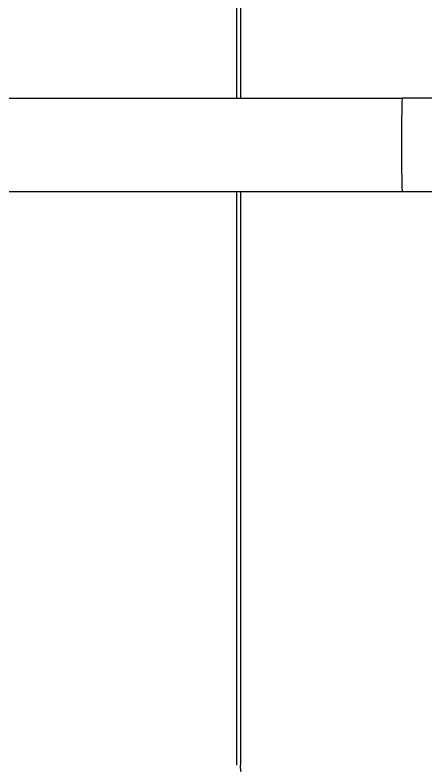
# Model space of a CAD drawing. Header units: millimetres. Extents: x -33000 to 294000, y 0 to 42408.
# Drawn here: x 240083 to 240166.6, y 18343.4 to 18496 of the extents above; entities that cross this region are included whole.
import ezdxf

# ---------------------------------------------------------------- set-up
doc = ezdxf.new("R2010")
doc.units = ezdxf.units.MM
doc.header["$LTSCALE"] = 50
doc.layers.add('arch', color=8, linetype='Continuous')

# ---------------------------------------------------------------- blocks, each defined once
blk = doc.blocks.new('A$C6CF502EC')
for p, q in [((-347.64, 9.5), (-347.64, 126.23)), ((-346.83, 9.5), (-346.83, 126.24)), ((-380.53, 9.5), (-440.47, 9.5)), ((-140.56, 9.5), (-380.53, 9.5)), ((-440.47, -9.5), (-380.53, -9.5)), ((-140.56, -9.5), (-380.53, -9.5)), ((-347.64, -126.23), (-347.64, -9.5)), ((-346.83, -126.24), (-346.83, -9.5))]:
    blk.add_line(p, q)
blk.add_ellipse((-380.53, 0), major_axis=(0, 9.5), ratio=0.017452, start_param=3.141593, end_param=6.283185)
blk.add_open_spline([(-359.4, 138.21), (-359.02, 138.21), (-358.63, 138.19), (-357.86, 138.12), (-357.48, 138.06), (-356.73, 137.91), (-356.35, 137.81), (-355.62, 137.58), (-355.25, 137.45), (-354.54, 137.15), (-354.19, 136.98), (-353.51, 136.61), (-353.18, 136.41), (-352.54, 135.98), (-352.23, 135.74), (-351.64, 135.25), (-351.35, 134.98), (-350.81, 134.43), (-350.55, 134.14), (-350.06, 133.53), (-349.83, 133.21), (-349.4, 132.56), (-349.2, 132.22), (-348.84, 131.53), (-348.68, 131.18), (-348.38, 130.45), (-348.25, 130.08), (-348.03, 129.33), (-347.94, 128.95), (-347.79, 128.18), (-347.73, 127.79), (-347.65, 127.01), (-347.64, 126.62), (-347.64, 126.23)], degree=3, knots=[0, 0, 0, 0, 0.0625, 0.0625, 0.125, 0.125, 0.1875, 0.1875, 0.25, 0.25, 0.3125, 0.3125, 0.375, 0.375, 0.4375, 0.4375, 0.5, 0.5, 0.5625, 0.5625, 0.625, 0.625, 0.6875, 0.6875, 0.75, 0.75, 0.8125, 0.8125, 0.875, 0.875, 0.9375, 0.9375, 1, 1, 1, 1])

msp = doc.modelspace()

# ---------------------------------------------------------------- block references
at = {"layer": 'arch', "ltscale": 25, "rotation": 180}
msp.add_blockref('A$C6CF502EC', (239781.21, 18469.6), dxfattribs=at)

doc.saveas('drawing.dxf')
